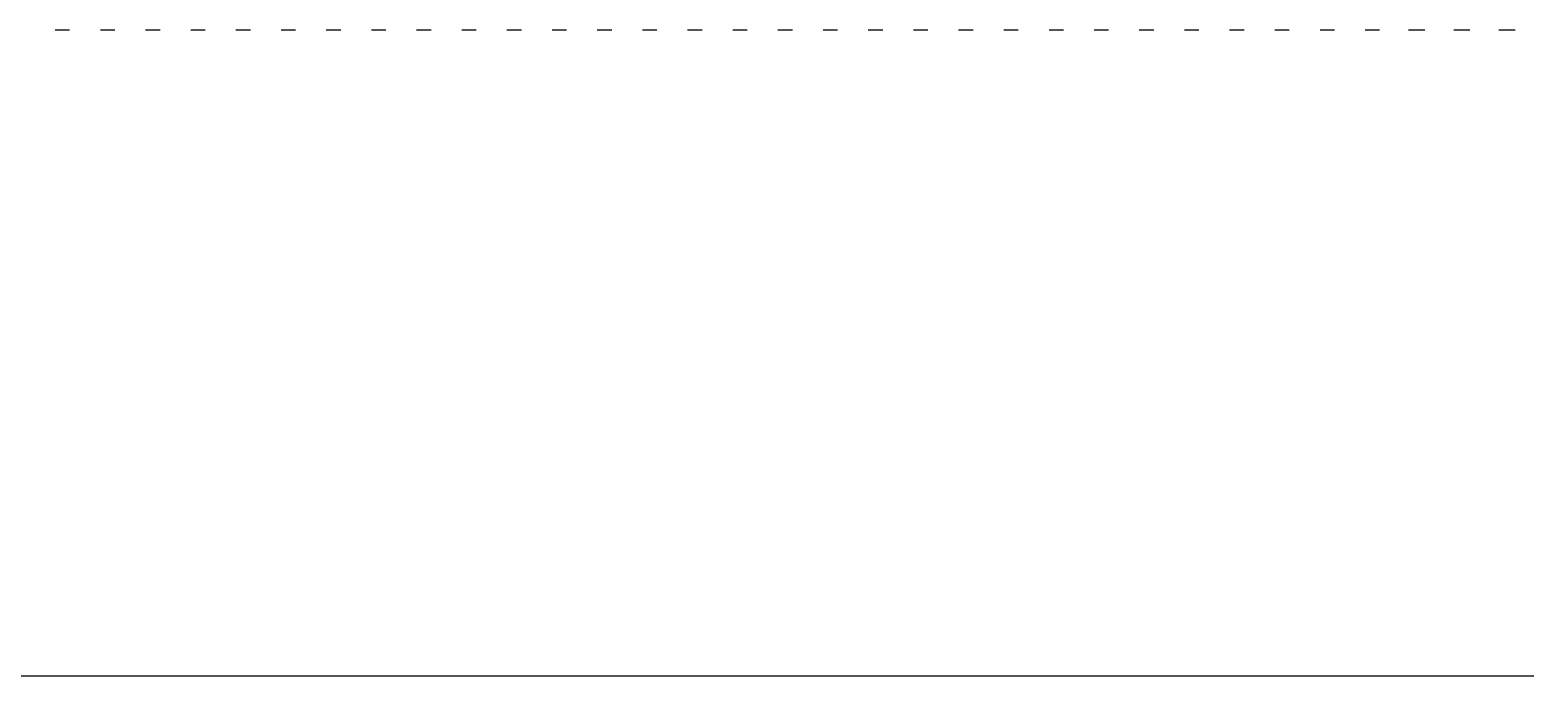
# Model space of a CAD drawing. Header units: millimetres. Extents: x 0 to 33.1, y 1.5 to 45.3.
# Drawn here: x 9.559 to 10.939, y 9.363 to 9.959 of the extents above; entities that cross this region are included whole.
import ezdxf

# ---------------------------------------------------------------- set-up
doc = ezdxf.new("R2010")
doc.units = ezdxf.units.MM
doc.header["$MEASUREMENT"] = 0
doc.layers.get('0').update_dxf_attribs({"linetype": 'CONTINUOUS'})

msp = doc.modelspace()

# ---------------------------------------------------------------- linework, layer by layer
at = {"color": 140, "linetype": 'Continuous'}
for p, q in [((9.58279, 9.95942), (9.59614, 9.95942)), ((9.62446, 9.95942), (9.63781, 9.95942)), ((9.66613, 9.95942), (9.67947, 9.95942)), ((9.70779, 9.95942), (9.72114, 9.95942)), ((9.74946, 9.95942), (9.76281, 9.95942)), ((9.79113, 9.95942), (9.80447, 9.95942)), ((9.83279, 9.95942), (9.84614, 9.95942)), ((9.87446, 9.95942), (9.88781, 9.95942)), ((9.91613, 9.95942), (9.92947, 9.95942)), ((9.95779, 9.95942), (9.97114, 9.95942)), ((9.99946, 9.95942), (10.0128, 9.95942)), ((10.0411, 9.95942), (10.0545, 9.95942)), ((10.0828, 9.95942), (10.0961, 9.95942)), ((10.1245, 9.95942), (10.1378, 9.95942)), ((10.1661, 9.95942), (10.1795, 9.95942)), ((10.2078, 9.95942), (10.2211, 9.95942)), ((10.2495, 9.95942), (10.2628, 9.95942)), ((10.2911, 9.95942), (10.3045, 9.95942)), ((10.3328, 9.95942), (10.3461, 9.95942)), ((10.3745, 9.95942), (10.3878, 9.95942)), ((10.4161, 9.95942), (10.4295, 9.95942)), ((10.4578, 9.95942), (10.4711, 9.95942)), ((10.4995, 9.95942), (10.5128, 9.95942)), ((10.5411, 9.95942), (10.5545, 9.95942)), ((10.5828, 9.95942), (10.5961, 9.95942)), ((10.6245, 9.95942), (10.6378, 9.95942)), ((10.6661, 9.95942), (10.6795, 9.95942)), ((10.7078, 9.95942), (10.7211, 9.95942)), ((10.7495, 9.95942), (10.7628, 9.95942)), ((10.7911, 9.95942), (10.8045, 9.95942)), ((10.8311, 9.95942), (10.8461, 9.95942)), ((10.8728, 9.95942), (10.8878, 9.95942)), ((10.9144, 9.95942), (10.9295, 9.95942))]:
    msp.add_line(p, q, dxfattribs=at)
at = {"color": 7, "linetype": 'Continuous'}
msp.add_line((11.4544, 9.36279), (8.67611, 9.36279), dxfattribs=at)

doc.saveas('drawing.dxf')
